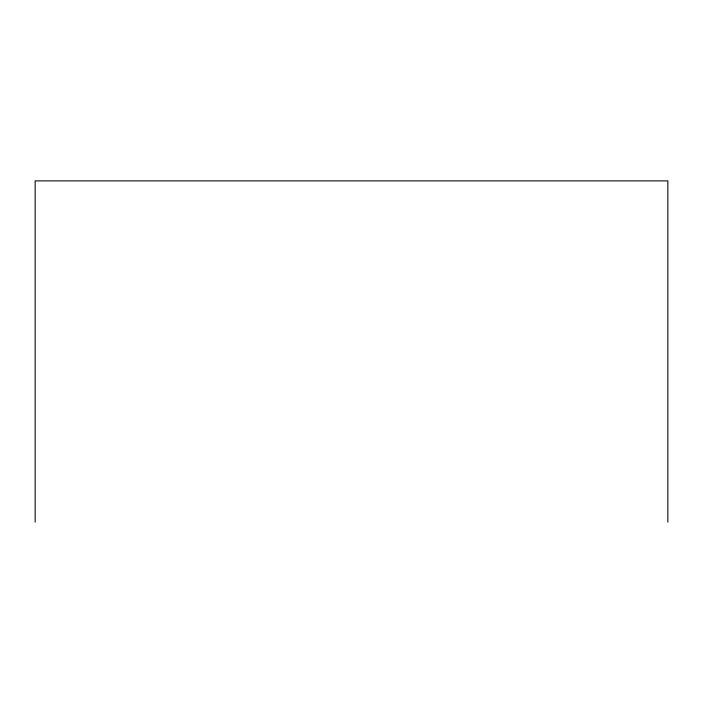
<?xml version="1.0" encoding="UTF-8"?>
<svg xmlns="http://www.w3.org/2000/svg" width="703" height="703" viewBox="0 0 703 703"><rect width="100%" height="100%" fill="white"/><g stroke="black" fill="none" stroke-linecap="round" stroke-linejoin="round"><path stroke-width="1.05" d="M667.85 522.109L667.85 180.891L35.15 180.891L35.15 522.109"/></g></svg>
